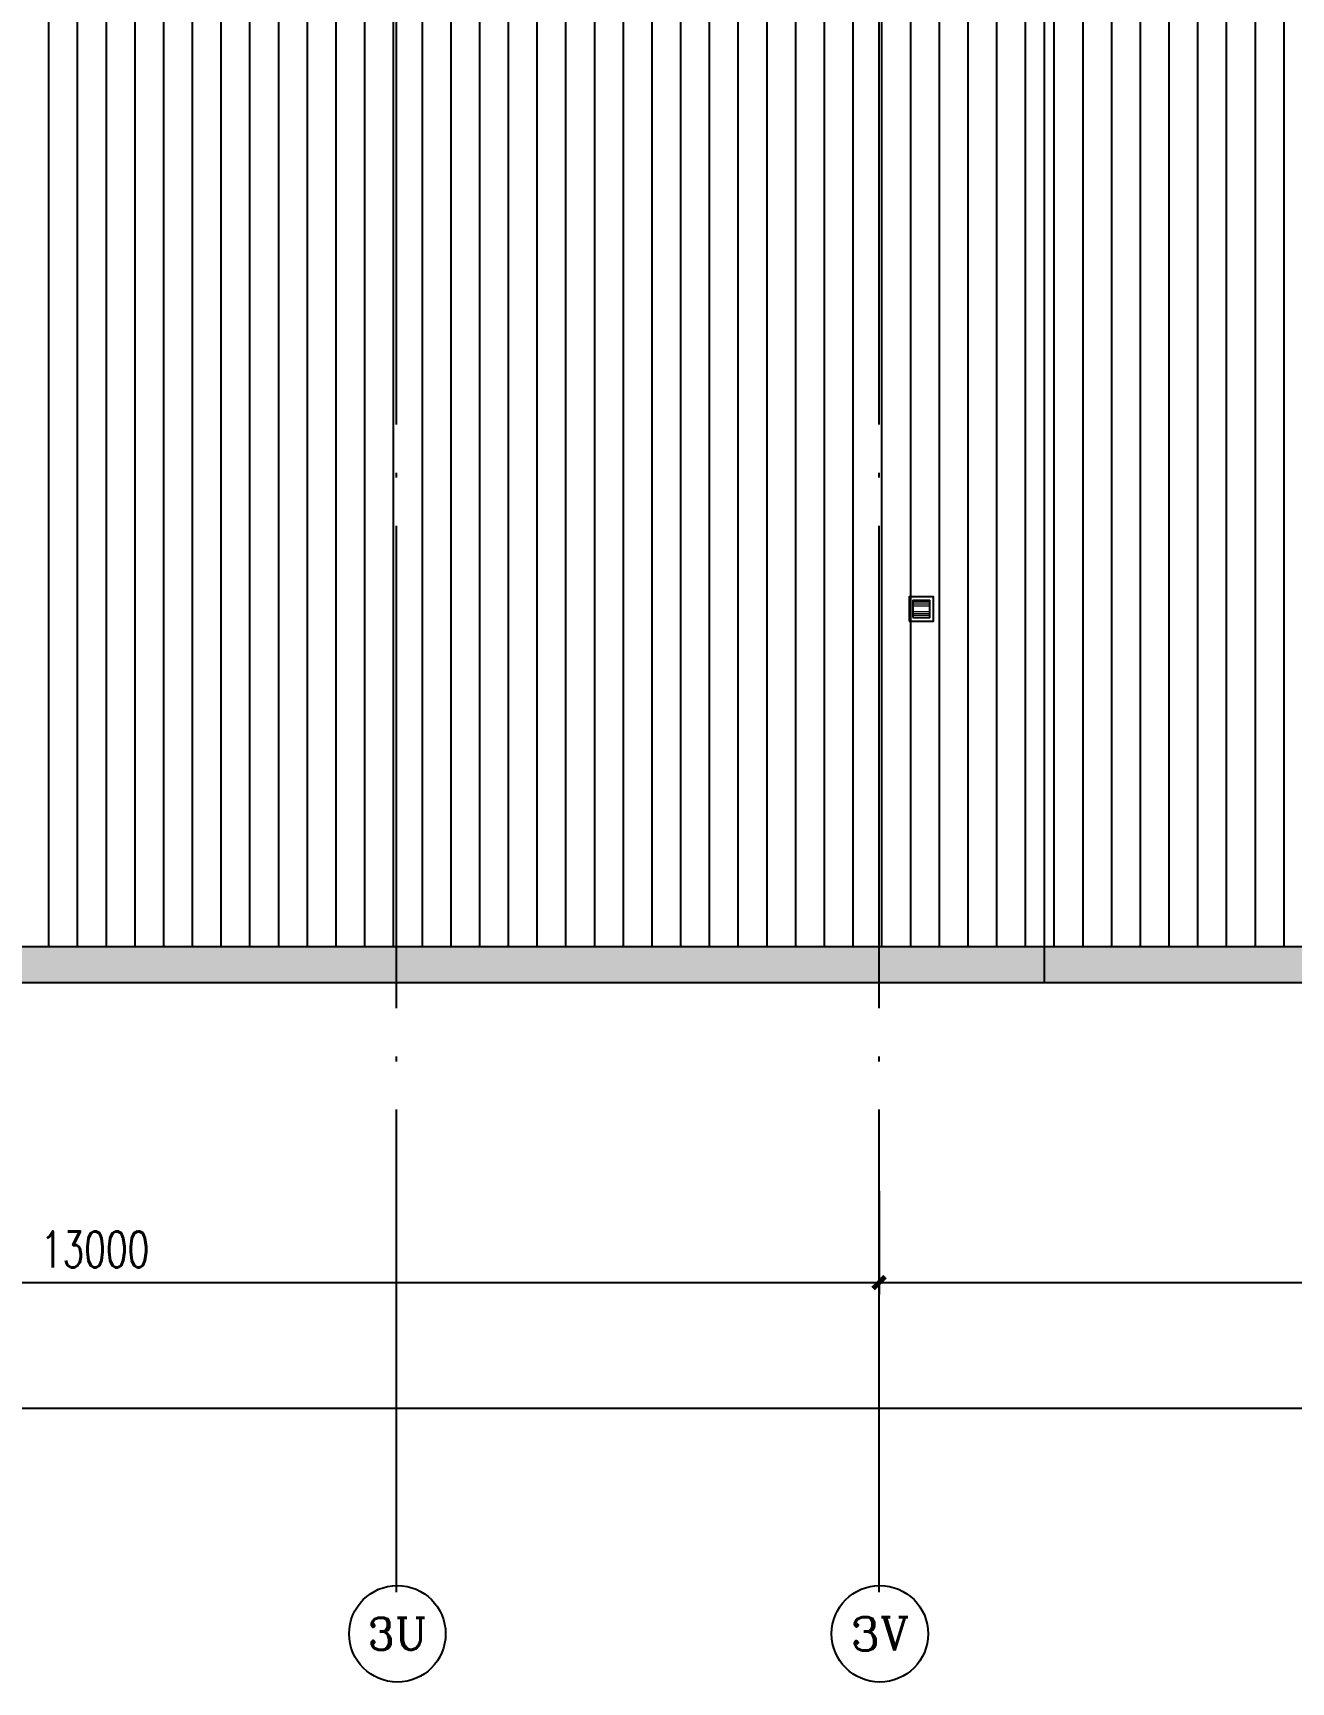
# Model space of a CAD drawing. Extents: x -4210259 to 293730, y -7499 to 868879.
# Drawn here: x 142505 to 152934, y 511142 to 524813 of the extents above; entities that cross this region are included whole.
import ezdxf
from ezdxf.enums import TextEntityAlignment as Align

# ---------------------------------------------------------------- set-up
doc = ezdxf.new("R2010")
doc.units = 0
doc.header["$LTSCALE"] = 1000
doc.header["$MEASUREMENT"] = 0
doc.linetypes.add('__DASH', pattern=[0.35, 0.25, -0.1])
doc.linetypes.add('DOTE', pattern=[2.4200000000000004, 2, -0.2, 0.02, -0.2])
doc.layers.get('Defpoints').update_dxf_attribs({"color": 210})
for name, color, linetype in [('A-AXIS-D', 1, 'Continuous'), ('A-AXIS-DOTE', 14, 'DOTE'), ('A-HATCH-2', 251, 'Continuous'), ('A-LIN-V', 9, 'Continuous'), ('A-WINDOW', 140, 'Continuous'), ('AS-WALL', 40, 'Continuous'), ('PUB_TEXT', 7, 'Continuous')]:
    doc.layers.add(name, color=color, linetype=linetype)
doc.layers.add('A-WALL-HATCH', color=8, linetype='Continuous', lineweight=13)
doc.styles.add('_TCH_AXIS', font='COMPLEX', dxfattribs={"bigfont": 'GBCBIG'})
doc.styles.add('_TCH_DIM_T3', font='SIMPLEX', dxfattribs={"width": 0.7058823529411765, "bigfont": 'GBCBIG'})
doc.dimstyles.new('_TCH_ARCH&&100', dxfattribs={"dimtxt": 297.5, "dimasz": 100, "dimexe": 100, "dimexo": 100, "dimgap": 126.25, "dimtad": 1, "dimdec": 0, "dimzin": 0, "dimdsep": 46, "dimtxsty": '_TCH_DIM_T3', "dimblk": 'ARCHTICK', "dimcen": 0.09, "dimclrt": 7, "dimazin": 2, "dimtfac": 1, "dimtdec": 0, "dimtix": 1, "dimtmove": 2, "dimatfit": 3, "dimfxl": 0, "dimtolj": 1, "dimtzin": 0, "dimarcsym": 0})

# ---------------------------------------------------------------- blocks, each defined once
blk = doc.blocks.new('_ArchTick')
at = {"color": 0, "linetype": 'ByBlock', "const_width": 0.4}
blk.add_lwpolyline([(-0.5, -0.5), (0.5, 0.5)], dxfattribs=at)
blk = doc.blocks.new('*D725')
at = {"layer": 'A-AXIS-D', "color": 0, "lineweight": -2}
for p, q in [((-17280.66761670116, 515211.3858529096), (-17280.66761670116, 513313.3764944364)), ((168419.3323860153, 515211.3858529096), (168419.3323860153, 513313.3764944364)), ((-17280.66761670116, 513413.3764944364), (168419.3323860153, 513413.3764944364))]:
    blk.add_line(p, q, dxfattribs=at)
at = {"layer": 'Defpoints', "color": 0}
for p in [(-17280.66761670116, 515311.3858529096), (168419.3323860153, 515311.3858529096), (168419.3323860153, 513413.3764944364)]:
    blk.add_point(p, dxfattribs=at)
at = {"layer": 'A-AXIS-D', "color": 0, "lineweight": -2, "xscale": 100, "yscale": 100, "zscale": 100, "rotation": 180}
blk.add_blockref('_ArchTick', (-17280.66761670116, 513413.3764944364), dxfattribs=at)
at = {"layer": 'A-AXIS-D', "color": 0, "lineweight": -2, "xscale": 100, "yscale": 100, "zscale": 100}
blk.add_blockref('_ArchTick', (168419.3323860153, 513413.3764944364), dxfattribs=at)
at = {"layer": 'A-AXIS-D', "color": 7, "insert": (75569.33238465709, 513688.3764944364), "char_height": 297.5, "attachment_point": 5, "style": '_TCH_DIM_T3'}
blk.add_mtext('\\A1;185700', dxfattribs=at)
blk = doc.blocks.new('*D728')
at = {"layer": 'A-AXIS-D', "color": 0, "lineweight": -2}
for p, q in [((149519.3323832985, 515211.3858529096), (149519.3323832985, 514353.3764944364)), ((158519.3323832985, 515211.3858529096), (158519.3323832985, 514353.3764944364)), ((149519.3323832985, 514453.3764944364), (158519.3323832985, 514453.3764944364))]:
    blk.add_line(p, q, dxfattribs=at)
at = {"layer": 'Defpoints', "color": 0}
for p in [(149519.3323832985, 515311.3858529096), (158519.3323832985, 515311.3858529096), (158519.3323832985, 514453.3764944364)]:
    blk.add_point(p, dxfattribs=at)
at = {"layer": 'A-AXIS-D', "color": 0, "lineweight": -2, "xscale": 100, "yscale": 100, "zscale": 100, "rotation": 180}
blk.add_blockref('_ArchTick', (149519.3323832985, 514453.3764944364), dxfattribs=at)
at = {"layer": 'A-AXIS-D', "color": 0, "lineweight": -2, "xscale": 100, "yscale": 100, "zscale": 100}
blk.add_blockref('_ArchTick', (158519.3323832985, 514453.3764944364), dxfattribs=at)
at = {"layer": 'A-AXIS-D', "color": 7, "insert": (154019.3323832985, 514728.3764944364), "char_height": 297.5, "attachment_point": 5, "style": '_TCH_DIM_T3'}
blk.add_mtext('\\A1;9000', dxfattribs=at)
blk = doc.blocks.new('*D729')
at = {"layer": 'A-AXIS-D', "color": 0, "lineweight": -2}
for p, q in [((136519.3323832985, 515211.3858529096), (136519.3323832985, 514353.3764944364)), ((149519.3323832985, 515211.3858529096), (149519.3323832985, 514353.3764944364)), ((136519.3323832985, 514453.3764944364), (149519.3323832985, 514453.3764944364))]:
    blk.add_line(p, q, dxfattribs=at)
at = {"layer": 'Defpoints', "color": 0}
for p in [(136519.3323832985, 515311.3858529096), (149519.3323832985, 515311.3858529096), (149519.3323832985, 514453.3764944364)]:
    blk.add_point(p, dxfattribs=at)
at = {"layer": 'A-AXIS-D', "color": 0, "lineweight": -2, "xscale": 100, "yscale": 100, "zscale": 100, "rotation": 180}
blk.add_blockref('_ArchTick', (136519.3323832985, 514453.3764944364), dxfattribs=at)
at = {"layer": 'A-AXIS-D', "color": 0, "lineweight": -2, "xscale": 100, "yscale": 100, "zscale": 100}
blk.add_blockref('_ArchTick', (149519.3323832985, 514453.3764944364), dxfattribs=at)
at = {"layer": 'A-AXIS-D', "color": 7, "insert": (143019.3323832985, 514728.3764944364), "char_height": 297.5, "attachment_point": 5, "style": '_TCH_DIM_T3'}
blk.add_mtext('\\A1;13000', dxfattribs=at)

msp = doc.modelspace()

# ---------------------------------------------------------------- hatches: boundary and pattern name
at = {"layer": 'A-HATCH-2'}
h = msp.add_hatch(dxfattribs=at)
h.set_pattern_fill('ANSI31', color=256, scale=150, angle=45.00000000000001)
h.set_pattern_definition([(90, (0, 0), (-238.125, -1.4210854715202e-14), [])])
h.paths.add_polyline_path([(150886.4396061375, 535687.4520265247), (135819.3323887372, 535687.4520265247), (135819.3323887372, 525637.4520265374), (135819.332388737, 520237.4520265374), (135819.3323888124, 520037.4520265374), (135819.3323890341, 517237.4520265249), (150886.4396061375, 517237.4520265249)])
h.paths.add_polyline_path([(168419.3323860153, 535687.4520265247), (150886.4396061375, 535687.4520265247), (150886.4396061375, 517237.4520265249), (168419.3323860153, 517237.4520265249)])
h.paths.add_polyline_path([(168119.3322289863, 519637.4520265246), (168119.3322289863, 518437.4520265257), (154323.853479783, 518437.4520265245), (154323.853479783, 517237.4520265145), (153374.7153896042, 517237.4520265145), (153374.7153896042, 519637.4520265246)])
h.paths.add_polyline_path([(168069.3322289863, 519587.4520265246), (168069.3322289863, 518487.4520265257), (154394.1857048206, 518487.4520265245), (154394.1857048206, 519587.4520265246), (154273.8534797828, 519587.4520265246), (154273.853479783, 517287.4520265145), (153424.7153896042, 517287.4520265145), (153424.7153896042, 519587.4520265246)], flags=16)
h = msp.add_hatch(dxfattribs=at)
h.set_pattern_fill('ANSI38', color=256, scale=150)
h.set_pattern_definition([(45, (0, 0), (-168.3798022700466, 168.3798022700466), []), (135, (0, 0), (-505.1394068101398, 168.3798022700467), [595.3125, -357.1875])])
h.paths.add_polyline_path([(124476.4752404356, 516937.4520265246), (168419.3323860153, 516937.4520265246), (168419.3323860153, 517237.4520265249), (124476.4752404356, 517237.4520265249)])
h.paths.add_polyline_path([(122590.7609547208, 516937.4520265245), (116519.3323833046, 516937.4520265245), (116519.3323833046, 517237.4520265249), (122590.7609547208, 517237.4520265249)])
h.paths.add_polyline_path([(108769.3324139377, 517237.4520265402), (111519.3323832916, 517237.4520265402), (111519.3323832916, 516937.4520265245), (108769.3324139377, 516937.4520265245)])
h.paths.add_polyline_path([(63019.33238326688, 516937.4520265092), (107369.3324139328, 516937.4520265092), (107369.3324139328, 517237.4520265249), (63019.33238326688, 517237.4520265249)])
h.paths.add_polyline_path([(54769.33239422063, 517237.4520265402), (57018.93270186847, 517237.4520265402), (57018.93270186847, 516937.4520265093), (54769.33239422063, 516937.4520265093)])
h.paths.add_polyline_path([(27819.3323736887, 516937.4520265246), (53369.33241421287, 516937.4520265246), (53369.33241421287, 517237.4520265095), (27819.3323736887, 517237.4520265095)])
h.paths.add_polyline_path([(8519.332383305067, 516937.4520265246), (26319.3323936814, 516937.4520265246), (26319.3323936814, 517237.4520265248), (8519.332383305067, 517237.4520265248)])
h.paths.add_polyline_path([(769.3324142096099, 517237.4520265248), (3519.332383292029, 517237.4520265248), (3519.332383292029, 516937.4520265246), (769.3324142096099, 516937.4520265246)])
h.paths.add_polyline_path([(-9980.66761670122, 516937.4520265247), (-630.6675857952796, 516937.4520265247), (-630.6675857952796, 517237.4520265401), (-9980.66761670122, 517237.4520265401)])
at = {"layer": 'A-WALL-HATCH'}
h = msp.add_hatch(dxfattribs=at)
h.set_pattern_fill('ANSI34', color=256, scale=10, angle=135)
h.set_pattern_definition([(180, (1814749.495993435, -6.05359673500061e-09), (-7.105427357601002e-15, -95.25), []), (180, (1814733.620986578, 15.87500685099217), (-7.105427357601002e-15, -95.25), []), (180, (1814717.745979721, 31.75001370803794), (-7.105427357601002e-15, -95.25), []), (180, (1814701.870937509, 47.62505592042276), (-7.105427357601002e-15, -95.25), [])])
h.paths.add_polyline_path([(149799.3323832984, 519967.4520265082), (149939.3323832984, 519967.4520265082), (149939.3323832984, 520107.4520265082), (149799.3323832984, 520107.4520265082)])

# ---------------------------------------------------------------- linework, layer by layer
at = {"layer": 'A-AXIS-D'}
for centre in [(145525.5953847999, 511541.7498906211), (149525.5953847999, 511541.7498906211)]:
    msp.add_circle(centre, 400, dxfattribs=at)
at = {"layer": 'A-AXIS-DOTE', "ltscale": 2}
for p, q in [((145519.3323832984, 511887.4520265246), (145519.3323832986, 538485.0684404911)), ((149519.3323832984, 511887.4520265246), (149519.3323832986, 538485.0684404911))]:
    msp.add_line(p, q, dxfattribs=at)
at = {"layer": 'A-AXIS-DOTE', "linetype": '__DASH', "ltscale": 2}
msp.add_line((176167.5328996544, 517237.4520265249), (-23524.54757662199, 517237.4520265248), dxfattribs=at)
at = {"layer": 'A-LIN-V'}
for p, q in [((150886.4396061375, 535737.4520265247), (150886.4396061375, 516937.4520265245)), ((168419.3323860153, 517237.4520265249), (-17280.66761670111, 517237.4520265248))]:
    msp.add_line(p, q, dxfattribs=at)
at = {"layer": 'A-WINDOW'}
for points in [[(149769.3323832984, 519937.4520265082), (149969.3323832984, 519937.4520265082), (149969.3323832984, 520137.4520265082), (149769.3323832984, 520137.4520265082)], [(149799.3323832984, 519967.4520265082), (149939.3323832984, 519967.4520265082), (149939.3323832984, 520107.4520265082), (149799.3323832984, 520107.4520265082)]]:
    msp.add_lwpolyline(points, close=True, dxfattribs=at)
at = {"layer": 'AS-WALL'}
msp.add_line((176167.5328996544, 516937.4520265245), (-23524.54757662199, 516937.4520265246), dxfattribs=at)

# ---------------------------------------------------------------- texts
at = {"layer": 'PUB_TEXT', "style": '_TCH_AXIS'}
for s, height, p, p2 in [('3U', 265.4959008996097, (145279.0634768217, 511409.0019401712), (145772.1272927781, 511409.0019401712)), ('3V', 276.4190908966939, (149282.0833285338, 511403.5403451727), (149769.1074410661, 511403.5403451727))]:
    msp.add_text(s, height=height, dxfattribs=at).set_placement(p, p2, align=Align.FIT)

# ---------------------------------------------------------------- dimensions: what is measured, and where the dimension line sits
at = {"layer": 'A-AXIS-D'}
for base, p1, p2, picture, middle in [((168419.3323860153, 513413.3764944364), (-17280.66761670116, 515311.3858529096), (168419.3323860153, 515311.3858529096), '*D725', (75569.33238465709, 513688.3764944364)), ((149519.3323832985, 514453.3764944364), (136519.3323832985, 515311.3858529096), (149519.3323832985, 515311.3858529096), '*D729', (143019.3323832985, 514728.3764944364)), ((158519.3323832985, 514453.3764944364), (149519.3323832985, 515311.3858529096), (158519.3323832985, 515311.3858529096), '*D728', (154019.3323832985, 514728.3764944364))]:
    dim = msp.add_linear_dim(base=base, p1=p1, p2=p2, angle=0, dimstyle='_TCH_ARCH&&100', override={"dimgap": 0}, dxfattribs=at)
    dim.commit()
    dim.dimension.update_dxf_attribs({"geometry": picture, "text_midpoint": middle, "dimtype": 129})

doc.saveas('drawing.dxf')
